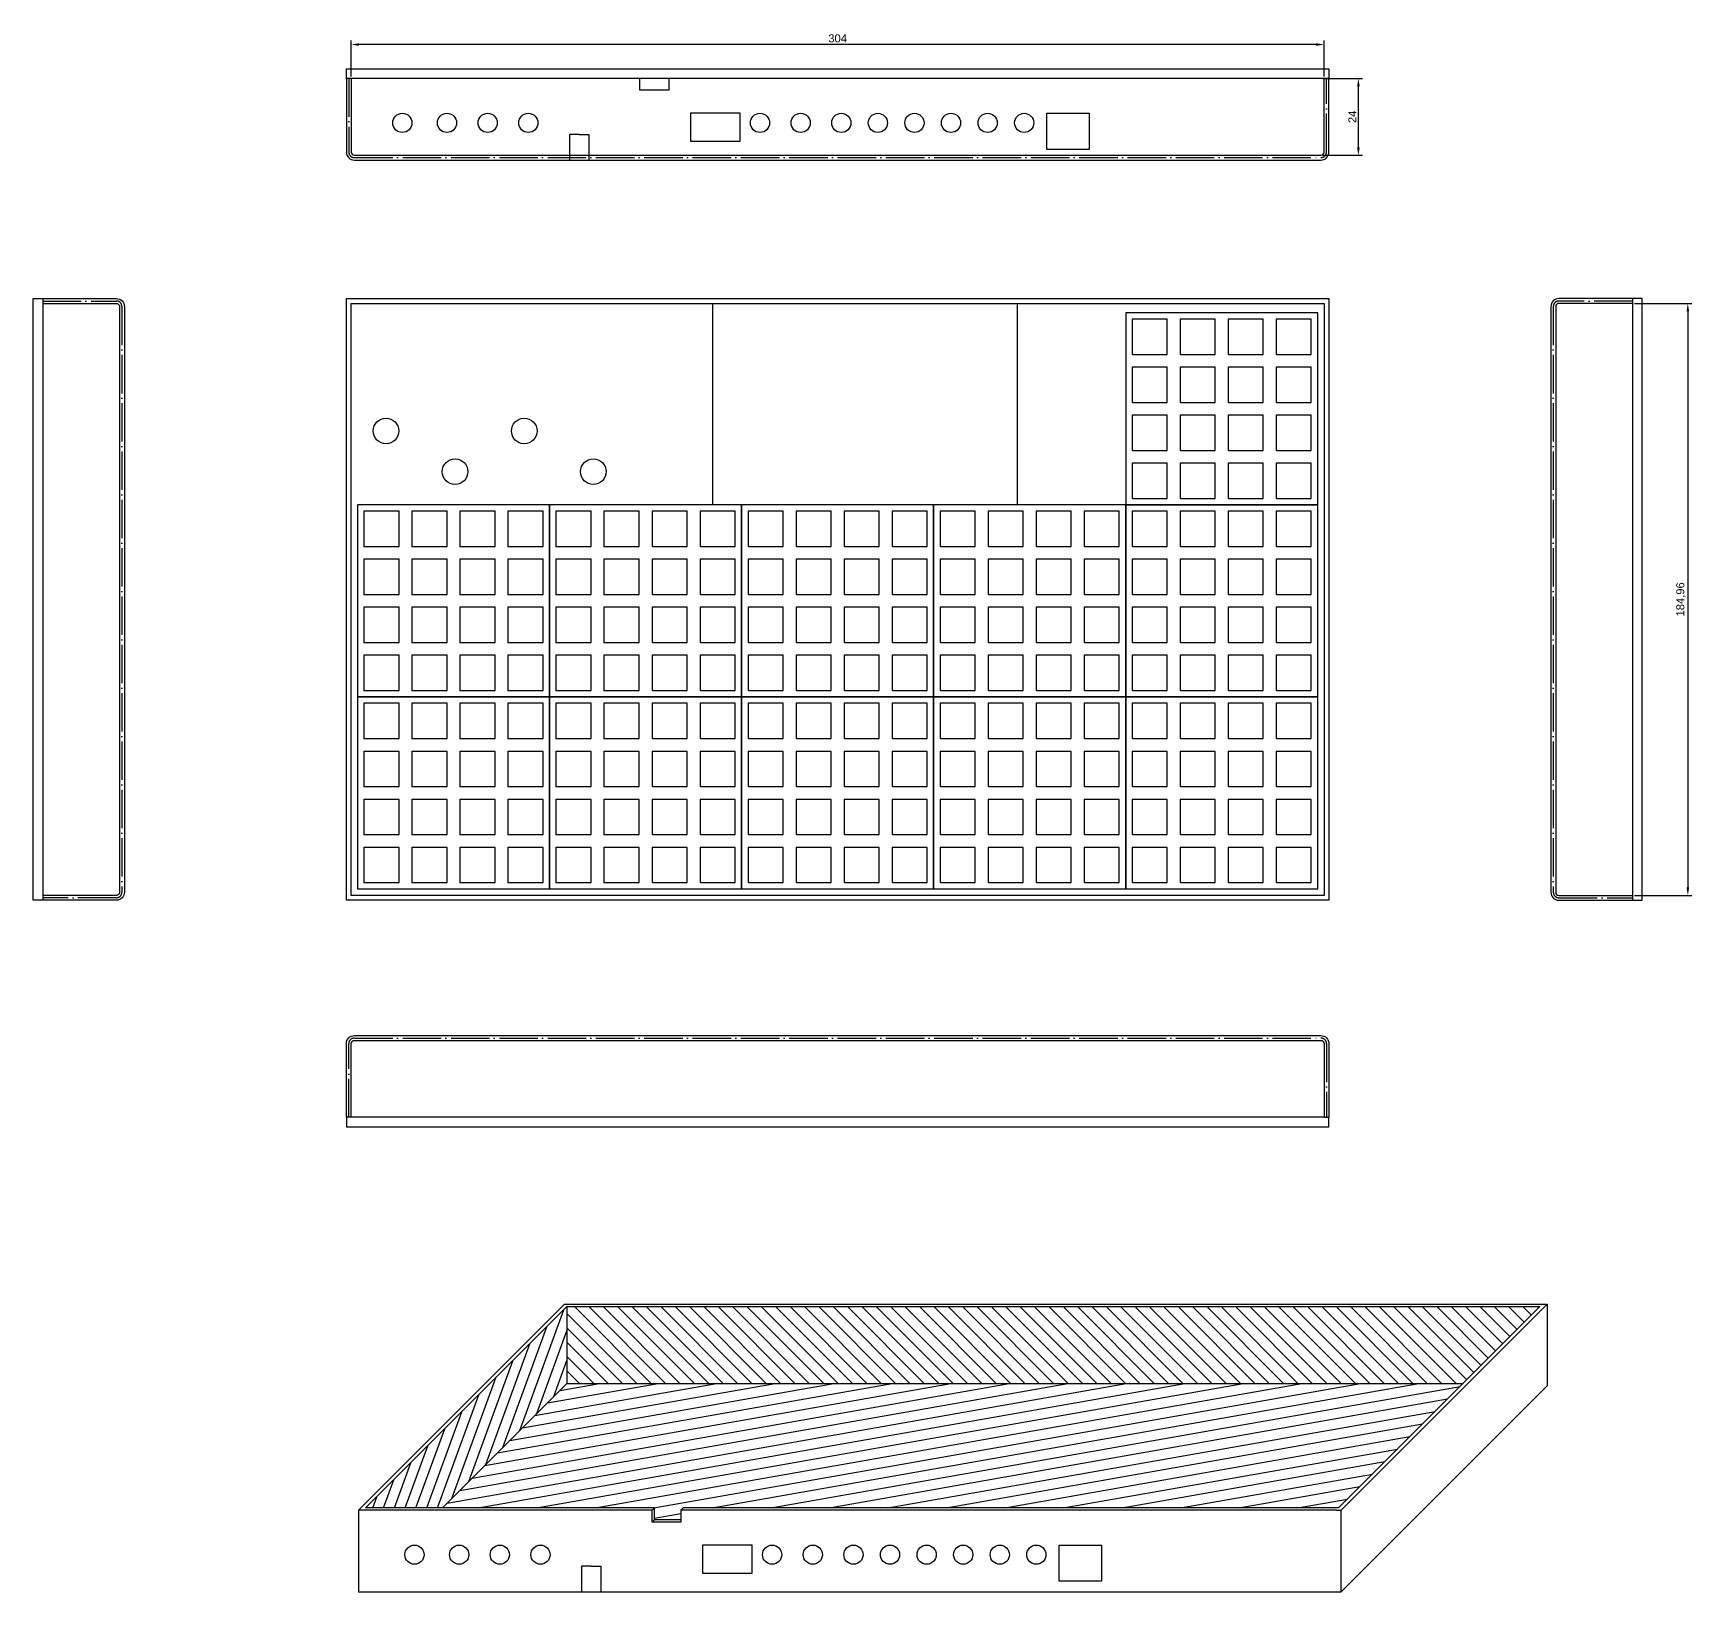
# Model space of a CAD drawing. Header units: millimetres. Extents: x -175 to 2286, y -1714 to 1134.
# Drawn here: x 1305 to 1823, y -1293 to -806 of the extents above; entities that cross this region are included whole.
import ezdxf

# ---------------------------------------------------------------- set-up
doc = ezdxf.new("R2010")
doc.units = ezdxf.units.MM
doc.linetypes.add('ACAD_ISO04W100', pattern=[30, 24, -3, 0, -3])
doc.layers.add('holz', color=42, linetype='Continuous')
doc.styles.get("Standard").update_dxf_attribs({"font": 'arial.ttf'})
doc.dimstyles.new('ISO-25', dxfattribs={"dimtxt": 2.5, "dimasz": 2.5, "dimexe": 1.25, "dimexo": 0.625, "dimtad": 1, "dimtxsty": 'Standard', "dimcen": 2.5, "dimadec": 0, "dimazin": 0, "dimtfac": 1, "dimtmove": 0, "dimatfit": 3, "dimfxl": 1, "dimarcsym": 0})

# ---------------------------------------------------------------- blocks, each defined once
blk = doc.blocks.new('*D1')
at = {"color": 0, "lineweight": -2, "transparency": 16777216}
for p, q in [((1707.51, -820.51), (1719.85, -820.51)), ((1718.6, -842.01), (1718.6, -823.01)), ((1707.51, -844.51), (1719.85, -844.51))]:
    blk.add_line(p, q, dxfattribs=at)
at = {"color": 0, "transparency": 16777216}
for points in [[(1718.19, -823.01), (1719.02, -823.01), (1718.6, -820.51)], [(1718.19, -842.01), (1719.02, -842.01), (1718.6, -844.51)]]:
    blk.add_solid(points, dxfattribs=at)
at = {"layer": 'Defpoints', "color": 0, "transparency": 16777216}
for p in [(1706.89, -820.51), (1718.6, -820.51), (1706.89, -844.51)]:
    blk.add_point(p, dxfattribs=at)
at = {"color": 0, "transparency": 16777216, "insert": (1716.72, -832.51), "char_height": 2.5, "attachment_point": 5, "rotation": 90}
blk.add_mtext('24', dxfattribs=at)
blk = doc.blocks.new('*D2')
at = {"color": 0, "lineweight": -2, "transparency": 16777216}
for p, q in [((1403.89, -819.88), (1403.89, -808.66)), ((1705.39, -809.91), (1406.39, -809.91)), ((1707.89, -819.88), (1707.89, -808.66))]:
    blk.add_line(p, q, dxfattribs=at)
at = {"color": 0, "transparency": 16777216}
for points in [[(1406.39, -809.5), (1406.39, -810.33), (1403.89, -809.91)], [(1705.39, -809.5), (1705.39, -810.33), (1707.89, -809.91)]]:
    blk.add_solid(points, dxfattribs=at)
at = {"layer": 'Defpoints', "color": 0, "transparency": 16777216}
for p in [(1403.89, -809.91), (1403.89, -820.51), (1707.89, -820.51)]:
    blk.add_point(p, dxfattribs=at)
at = {"color": 0, "transparency": 16777216, "insert": (1555.89, -808.01), "char_height": 2.5, "attachment_point": 5}
blk.add_mtext('304', dxfattribs=at)
blk = doc.blocks.new('*D3')
at = {"color": 0, "lineweight": -2, "transparency": 16777216}
for p, q in [((1804.87, -890.81), (1822.78, -890.81)), ((1821.53, -893.31), (1821.53, -1073.27)), ((1804.87, -1075.77), (1822.78, -1075.77))]:
    blk.add_line(p, q, dxfattribs=at)
at = {"color": 0, "transparency": 16777216}
for points in [[(1821.12, -893.31), (1821.95, -893.31), (1821.53, -890.81)], [(1821.12, -1073.27), (1821.95, -1073.27), (1821.53, -1075.77)]]:
    blk.add_solid(points, dxfattribs=at)
at = {"layer": 'Defpoints', "color": 0, "transparency": 16777216}
for p in [(1804.25, -890.81), (1804.25, -1075.77), (1821.53, -1075.77)]:
    blk.add_point(p, dxfattribs=at)
at = {"color": 0, "transparency": 16777216, "insert": (1819.41, -983.29), "char_height": 2.5, "attachment_point": 5, "rotation": 90}
blk.add_mtext('184,96', dxfattribs=at)

msp = doc.modelspace()

# ---------------------------------------------------------------- hatches: boundary and pattern name
h = msp.add_hatch()
h.set_pattern_fill('ANSI31', color=256, angle=25)
h.paths.add_polyline_path([(1471.329, -1228.244), (1471.329, -1204.244), (1408.396, -1267.177), (1432.396, -1267.177)])
h = msp.add_hatch()
h.set_pattern_fill('ANSI31', color=256, angle=90)
h.paths.add_polyline_path([(1775.329, -1204.244), (1471.329, -1204.244), (1471.329, -1228.244), (1751.329, -1228.244)])
h = msp.add_hatch()
h.set_pattern_fill('ANSI31', color=256, angle=145)
h.paths.add_polyline_path([(1751.329, -1228.244), (1471.329, -1228.244), (1432.396, -1267.177), (1498.622, -1267.177), (1498.622, -1270.877), (1506.915, -1270.877), (1506.915, -1267.884), (1507.622, -1267.177), (1712.396, -1267.177)])

# ---------------------------------------------------------------- linework, layer by layer
for p, q in [((1403.89, -820.509), (1402.39, -820.509)), ((1707.89, -820.509), (1709.39, -820.509)), ((1472.104, -838.009), (1472.104, -846.009)), ((1475.104, -838.009), (1472.104, -838.009)), ((1475.104, -838.009), (1478.104, -838.009)), ((1478.104, -838.009), (1478.104, -846.009)), ((1307.534, -889.306), (1307.534, -1077.266)), ((1804.245, -889.306), (1804.245, -1077.266)), ((1403.89, -1145.09), (1402.39, -1145.09)), ((1707.89, -1145.09), (1709.39, -1145.09)), ((1406.189, -1267.884), (1470.536, -1203.537)), ((1408.396, -1267.177), (1471.329, -1204.244)), ((1470.536, -1203.537), (1777.536, -1203.537)), ((1471.329, -1204.244), (1471.329, -1228.244)), ((1471.329, -1204.244), (1775.329, -1204.244)), ((1712.396, -1267.177), (1775.329, -1204.244)), ((1713.189, -1267.884), (1777.536, -1203.537)), ((1777.536, -1203.537), (1777.536, -1229.037)), ((1471.329, -1228.244), (1432.396, -1267.177)), ((1471.329, -1228.244), (1751.329, -1228.244)), ((1713.189, -1293.384), (1777.536, -1229.037)), ((1407.689, -1267.884), (1406.189, -1267.884)), ((1406.189, -1267.884), (1406.189, -1293.384)), ((1497.915, -1267.884), (1407.689, -1267.884)), ((1498.622, -1267.177), (1408.396, -1267.177)), ((1497.915, -1267.884), (1498.622, -1267.177)), ((1506.915, -1267.884), (1507.622, -1267.177)), ((1711.689, -1267.884), (1506.915, -1267.884)), ((1712.396, -1267.177), (1507.622, -1267.177)), ((1711.689, -1267.884), (1713.189, -1267.884)), ((1713.189, -1293.384), (1713.189, -1267.884)), ((1497.915, -1271.584), (1498.622, -1270.877)), ((1475.904, -1285.384), (1475.904, -1293.384)), ((1478.904, -1285.384), (1475.904, -1285.384)), ((1478.904, -1285.384), (1481.904, -1285.384)), ((1481.904, -1285.384), (1481.904, -1293.384)), ((1406.189, -1293.384), (1713.189, -1293.384))]:
    msp.add_line(p, q)
for points in [[(1402.39, -820.509), (1402.39, -843.509, 0.4142136), (1404.89, -846.009), (1706.89, -846.009, 0.4142136), (1709.39, -843.509), (1709.39, -820.509)], [(1494.115, -820.509), (1403.89, -820.509), (1403.89, -843.509, 0.4142136), (1404.89, -844.509), (1706.89, -844.509, 0.4142136), (1707.89, -843.509), (1707.89, -820.509), (1503.115, -820.509)], [(1307.534, -889.306), (1330.534, -889.306, -0.4142136), (1333.034, -891.806), (1333.034, -1074.766, -0.4142136), (1330.534, -1077.266), (1307.534, -1077.266)], [(1307.534, -890.806), (1330.534, -890.806, -0.4142136), (1331.534, -891.806), (1331.534, -1074.766, -0.4142136), (1330.534, -1075.766), (1307.534, -1075.766)], [(1804.245, -889.306), (1781.245, -889.306, 0.4142136), (1778.745, -891.806), (1778.745, -1074.766, 0.4142136), (1781.245, -1077.266), (1804.245, -1077.266)], [(1804.245, -890.806), (1781.245, -890.806, 0.4142136), (1780.245, -891.806), (1780.245, -1074.766, 0.4142136), (1781.245, -1075.766), (1804.245, -1075.766)], [(1402.39, -1145.09), (1402.39, -1122.09, -0.4142136), (1404.89, -1119.59), (1706.89, -1119.59, -0.4142136), (1709.39, -1122.09), (1709.39, -1145.09)]]:
    msp.add_lwpolyline(points, format="xyb")
at = {"linetype": 'ACAD_ISO04W100', "ltscale": 0.5}
for points in [[(1403.14, -820.509), (1403.14, -843.509, 0.4142136), (1404.89, -845.259), (1706.89, -845.259, 0.4142136), (1708.64, -843.509), (1708.64, -820.509)], [(1307.534, -890.056), (1330.534, -890.056, -0.4142136), (1332.284, -891.806), (1332.284, -1074.766, -0.4142136), (1330.534, -1076.516), (1307.534, -1076.516)], [(1804.245, -890.056), (1781.245, -890.056, 0.4142136), (1779.495, -891.806), (1779.495, -1074.766, 0.4142136), (1781.245, -1076.516), (1804.245, -1076.516)], [(1403.14, -1145.09), (1403.14, -1122.09, -0.4142136), (1404.89, -1120.34), (1706.89, -1120.34, -0.4142136), (1708.64, -1122.09), (1708.64, -1145.09)]]:
    msp.add_lwpolyline(points, format="xyb", dxfattribs=at)
for points in [[(1503.115, -820.509), (1503.115, -824.209), (1494.115, -824.209), (1494.115, -820.509)], [(1506.915, -1267.884), (1506.915, -1271.584), (1497.915, -1271.584), (1497.915, -1267.884)], [(1506.915, -1270.877), (1498.622, -1270.877), (1498.622, -1267.177)]]:
    msp.add_lwpolyline(points)
for points in [[(1525.4, -840.149), (1525.4, -831.409), (1509.9, -831.409), (1509.9, -840.149)], [(1621.286, -831.409), (1634.486, -831.409), (1634.486, -842.709), (1621.286, -842.709)], [(1402.39, -889.306), (1709.39, -889.306), (1709.39, -1077.266), (1402.39, -1077.266)], [(1403.89, -890.806), (1707.89, -890.806), (1707.89, -1075.766), (1403.89, -1075.766)], [(1516.947, -890.806), (1611.947, -890.806), (1611.947, -953.766), (1516.947, -953.766)], [(1645.89, -953.766), (1705.89, -953.766), (1705.89, -893.766), (1645.89, -893.766)], [(1647.89, -906.766), (1658.89, -906.766), (1658.89, -895.766), (1647.89, -895.766)], [(1662.89, -906.766), (1673.89, -906.766), (1673.89, -895.766), (1662.89, -895.766)], [(1677.89, -906.766), (1688.89, -906.766), (1688.89, -895.766), (1677.89, -895.766)], [(1692.89, -906.766), (1703.89, -906.766), (1703.89, -895.766), (1692.89, -895.766)], [(1647.89, -921.766), (1658.89, -921.766), (1658.89, -910.766), (1647.89, -910.766)], [(1662.89, -921.766), (1673.89, -921.766), (1673.89, -910.766), (1662.89, -910.766)], [(1677.89, -921.766), (1688.89, -921.766), (1688.89, -910.766), (1677.89, -910.766)], [(1692.89, -921.766), (1703.89, -921.766), (1703.89, -910.766), (1692.89, -910.766)], [(1647.89, -936.766), (1658.89, -936.766), (1658.89, -925.766), (1647.89, -925.766)], [(1662.89, -936.766), (1673.89, -936.766), (1673.89, -925.766), (1662.89, -925.766)], [(1677.89, -936.766), (1688.89, -936.766), (1688.89, -925.766), (1677.89, -925.766)], [(1692.89, -936.766), (1703.89, -936.766), (1703.89, -925.766), (1692.89, -925.766)], [(1647.89, -951.766), (1658.89, -951.766), (1658.89, -940.766), (1647.89, -940.766)], [(1662.89, -951.766), (1673.89, -951.766), (1673.89, -940.766), (1662.89, -940.766)], [(1677.89, -951.766), (1688.89, -951.766), (1688.89, -940.766), (1677.89, -940.766)], [(1692.89, -951.766), (1703.89, -951.766), (1703.89, -940.766), (1692.89, -940.766)], [(1405.89, -1013.766), (1465.89, -1013.766), (1465.89, -953.766), (1405.89, -953.766)], [(1407.89, -966.766), (1418.89, -966.766), (1418.89, -955.766), (1407.89, -955.766)], [(1422.89, -966.766), (1433.89, -966.766), (1433.89, -955.766), (1422.89, -955.766)], [(1437.89, -966.766), (1448.89, -966.766), (1448.89, -955.766), (1437.89, -955.766)], [(1452.89, -966.766), (1463.89, -966.766), (1463.89, -955.766), (1452.89, -955.766)], [(1465.89, -1013.766), (1525.89, -1013.766), (1525.89, -953.766), (1465.89, -953.766)], [(1467.89, -966.766), (1478.89, -966.766), (1478.89, -955.766), (1467.89, -955.766)], [(1482.89, -966.766), (1493.89, -966.766), (1493.89, -955.766), (1482.89, -955.766)], [(1497.89, -966.766), (1508.89, -966.766), (1508.89, -955.766), (1497.89, -955.766)], [(1512.89, -966.766), (1523.89, -966.766), (1523.89, -955.766), (1512.89, -955.766)], [(1525.89, -1013.766), (1585.89, -1013.766), (1585.89, -953.766), (1525.89, -953.766)], [(1527.89, -966.766), (1538.89, -966.766), (1538.89, -955.766), (1527.89, -955.766)], [(1542.89, -966.766), (1553.89, -966.766), (1553.89, -955.766), (1542.89, -955.766)], [(1557.89, -966.766), (1568.89, -966.766), (1568.89, -955.766), (1557.89, -955.766)], [(1572.89, -966.766), (1583.89, -966.766), (1583.89, -955.766), (1572.89, -955.766)], [(1585.89, -1013.766), (1645.89, -1013.766), (1645.89, -953.766), (1585.89, -953.766)], [(1587.89, -966.766), (1598.89, -966.766), (1598.89, -955.766), (1587.89, -955.766)], [(1602.89, -966.766), (1613.89, -966.766), (1613.89, -955.766), (1602.89, -955.766)], [(1617.89, -966.766), (1628.89, -966.766), (1628.89, -955.766), (1617.89, -955.766)], [(1632.89, -966.766), (1643.89, -966.766), (1643.89, -955.766), (1632.89, -955.766)], [(1645.89, -1013.766), (1705.89, -1013.766), (1705.89, -953.766), (1645.89, -953.766)], [(1647.89, -966.766), (1658.89, -966.766), (1658.89, -955.766), (1647.89, -955.766)], [(1662.89, -966.766), (1673.89, -966.766), (1673.89, -955.766), (1662.89, -955.766)], [(1677.89, -966.766), (1688.89, -966.766), (1688.89, -955.766), (1677.89, -955.766)], [(1692.89, -966.766), (1703.89, -966.766), (1703.89, -955.766), (1692.89, -955.766)], [(1407.89, -981.766), (1418.89, -981.766), (1418.89, -970.766), (1407.89, -970.766)], [(1422.89, -981.766), (1433.89, -981.766), (1433.89, -970.766), (1422.89, -970.766)], [(1437.89, -981.766), (1448.89, -981.766), (1448.89, -970.766), (1437.89, -970.766)], [(1452.89, -981.766), (1463.89, -981.766), (1463.89, -970.766), (1452.89, -970.766)], [(1467.89, -981.766), (1478.89, -981.766), (1478.89, -970.766), (1467.89, -970.766)], [(1482.89, -981.766), (1493.89, -981.766), (1493.89, -970.766), (1482.89, -970.766)], [(1497.89, -981.766), (1508.89, -981.766), (1508.89, -970.766), (1497.89, -970.766)], [(1512.89, -981.766), (1523.89, -981.766), (1523.89, -970.766), (1512.89, -970.766)], [(1527.89, -981.766), (1538.89, -981.766), (1538.89, -970.766), (1527.89, -970.766)], [(1542.89, -981.766), (1553.89, -981.766), (1553.89, -970.766), (1542.89, -970.766)], [(1557.89, -981.766), (1568.89, -981.766), (1568.89, -970.766), (1557.89, -970.766)], [(1572.89, -981.766), (1583.89, -981.766), (1583.89, -970.766), (1572.89, -970.766)], [(1587.89, -981.766), (1598.89, -981.766), (1598.89, -970.766), (1587.89, -970.766)], [(1602.89, -981.766), (1613.89, -981.766), (1613.89, -970.766), (1602.89, -970.766)], [(1617.89, -981.766), (1628.89, -981.766), (1628.89, -970.766), (1617.89, -970.766)], [(1632.89, -981.766), (1643.89, -981.766), (1643.89, -970.766), (1632.89, -970.766)], [(1647.89, -981.766), (1658.89, -981.766), (1658.89, -970.766), (1647.89, -970.766)], [(1662.89, -981.766), (1673.89, -981.766), (1673.89, -970.766), (1662.89, -970.766)], [(1677.89, -981.766), (1688.89, -981.766), (1688.89, -970.766), (1677.89, -970.766)], [(1692.89, -981.766), (1703.89, -981.766), (1703.89, -970.766), (1692.89, -970.766)], [(1407.89, -996.766), (1418.89, -996.766), (1418.89, -985.766), (1407.89, -985.766)], [(1422.89, -996.766), (1433.89, -996.766), (1433.89, -985.766), (1422.89, -985.766)], [(1437.89, -996.766), (1448.89, -996.766), (1448.89, -985.766), (1437.89, -985.766)], [(1452.89, -996.766), (1463.89, -996.766), (1463.89, -985.766), (1452.89, -985.766)], [(1467.89, -996.766), (1478.89, -996.766), (1478.89, -985.766), (1467.89, -985.766)], [(1482.89, -996.766), (1493.89, -996.766), (1493.89, -985.766), (1482.89, -985.766)], [(1497.89, -996.766), (1508.89, -996.766), (1508.89, -985.766), (1497.89, -985.766)], [(1512.89, -996.766), (1523.89, -996.766), (1523.89, -985.766), (1512.89, -985.766)], [(1527.89, -996.766), (1538.89, -996.766), (1538.89, -985.766), (1527.89, -985.766)], [(1542.89, -996.766), (1553.89, -996.766), (1553.89, -985.766), (1542.89, -985.766)], [(1557.89, -996.766), (1568.89, -996.766), (1568.89, -985.766), (1557.89, -985.766)], [(1572.89, -996.766), (1583.89, -996.766), (1583.89, -985.766), (1572.89, -985.766)], [(1587.89, -996.766), (1598.89, -996.766), (1598.89, -985.766), (1587.89, -985.766)], [(1602.89, -996.766), (1613.89, -996.766), (1613.89, -985.766), (1602.89, -985.766)], [(1617.89, -996.766), (1628.89, -996.766), (1628.89, -985.766), (1617.89, -985.766)], [(1632.89, -996.766), (1643.89, -996.766), (1643.89, -985.766), (1632.89, -985.766)], [(1647.89, -996.766), (1658.89, -996.766), (1658.89, -985.766), (1647.89, -985.766)], [(1662.89, -996.766), (1673.89, -996.766), (1673.89, -985.766), (1662.89, -985.766)], [(1677.89, -996.766), (1688.89, -996.766), (1688.89, -985.766), (1677.89, -985.766)], [(1692.89, -996.766), (1703.89, -996.766), (1703.89, -985.766), (1692.89, -985.766)], [(1407.89, -1011.766), (1418.89, -1011.766), (1418.89, -1000.766), (1407.89, -1000.766)], [(1422.89, -1011.766), (1433.89, -1011.766), (1433.89, -1000.766), (1422.89, -1000.766)], [(1437.89, -1011.766), (1448.89, -1011.766), (1448.89, -1000.766), (1437.89, -1000.766)], [(1452.89, -1011.766), (1463.89, -1011.766), (1463.89, -1000.766), (1452.89, -1000.766)], [(1467.89, -1011.766), (1478.89, -1011.766), (1478.89, -1000.766), (1467.89, -1000.766)], [(1482.89, -1011.766), (1493.89, -1011.766), (1493.89, -1000.766), (1482.89, -1000.766)], [(1497.89, -1011.766), (1508.89, -1011.766), (1508.89, -1000.766), (1497.89, -1000.766)], [(1512.89, -1011.766), (1523.89, -1011.766), (1523.89, -1000.766), (1512.89, -1000.766)], [(1527.89, -1011.766), (1538.89, -1011.766), (1538.89, -1000.766), (1527.89, -1000.766)], [(1542.89, -1011.766), (1553.89, -1011.766), (1553.89, -1000.766), (1542.89, -1000.766)], [(1557.89, -1011.766), (1568.89, -1011.766), (1568.89, -1000.766), (1557.89, -1000.766)], [(1572.89, -1011.766), (1583.89, -1011.766), (1583.89, -1000.766), (1572.89, -1000.766)], [(1587.89, -1011.766), (1598.89, -1011.766), (1598.89, -1000.766), (1587.89, -1000.766)], [(1602.89, -1011.766), (1613.89, -1011.766), (1613.89, -1000.766), (1602.89, -1000.766)], [(1617.89, -1011.766), (1628.89, -1011.766), (1628.89, -1000.766), (1617.89, -1000.766)], [(1632.89, -1011.766), (1643.89, -1011.766), (1643.89, -1000.766), (1632.89, -1000.766)], [(1647.89, -1011.766), (1658.89, -1011.766), (1658.89, -1000.766), (1647.89, -1000.766)], [(1662.89, -1011.766), (1673.89, -1011.766), (1673.89, -1000.766), (1662.89, -1000.766)], [(1677.89, -1011.766), (1688.89, -1011.766), (1688.89, -1000.766), (1677.89, -1000.766)], [(1692.89, -1011.766), (1703.89, -1011.766), (1703.89, -1000.766), (1692.89, -1000.766)], [(1405.89, -1073.766), (1465.89, -1073.766), (1465.89, -1013.766), (1405.89, -1013.766)], [(1407.89, -1026.766), (1418.89, -1026.766), (1418.89, -1015.766), (1407.89, -1015.766)], [(1422.89, -1026.766), (1433.89, -1026.766), (1433.89, -1015.766), (1422.89, -1015.766)], [(1437.89, -1026.766), (1448.89, -1026.766), (1448.89, -1015.766), (1437.89, -1015.766)], [(1452.89, -1026.766), (1463.89, -1026.766), (1463.89, -1015.766), (1452.89, -1015.766)], [(1465.89, -1073.766), (1525.89, -1073.766), (1525.89, -1013.766), (1465.89, -1013.766)], [(1467.89, -1026.766), (1478.89, -1026.766), (1478.89, -1015.766), (1467.89, -1015.766)], [(1482.89, -1026.766), (1493.89, -1026.766), (1493.89, -1015.766), (1482.89, -1015.766)], [(1497.89, -1026.766), (1508.89, -1026.766), (1508.89, -1015.766), (1497.89, -1015.766)], [(1512.89, -1026.766), (1523.89, -1026.766), (1523.89, -1015.766), (1512.89, -1015.766)], [(1525.89, -1073.766), (1585.89, -1073.766), (1585.89, -1013.766), (1525.89, -1013.766)], [(1527.89, -1026.766), (1538.89, -1026.766), (1538.89, -1015.766), (1527.89, -1015.766)], [(1542.89, -1026.766), (1553.89, -1026.766), (1553.89, -1015.766), (1542.89, -1015.766)], [(1557.89, -1026.766), (1568.89, -1026.766), (1568.89, -1015.766), (1557.89, -1015.766)], [(1572.89, -1026.766), (1583.89, -1026.766), (1583.89, -1015.766), (1572.89, -1015.766)], [(1585.89, -1073.766), (1645.89, -1073.766), (1645.89, -1013.766), (1585.89, -1013.766)], [(1587.89, -1026.766), (1598.89, -1026.766), (1598.89, -1015.766), (1587.89, -1015.766)], [(1602.89, -1026.766), (1613.89, -1026.766), (1613.89, -1015.766), (1602.89, -1015.766)], [(1617.89, -1026.766), (1628.89, -1026.766), (1628.89, -1015.766), (1617.89, -1015.766)], [(1632.89, -1026.766), (1643.89, -1026.766), (1643.89, -1015.766), (1632.89, -1015.766)], [(1645.89, -1073.766), (1705.89, -1073.766), (1705.89, -1013.766), (1645.89, -1013.766)], [(1647.89, -1026.766), (1658.89, -1026.766), (1658.89, -1015.766), (1647.89, -1015.766)], [(1662.89, -1026.766), (1673.89, -1026.766), (1673.89, -1015.766), (1662.89, -1015.766)], [(1677.89, -1026.766), (1688.89, -1026.766), (1688.89, -1015.766), (1677.89, -1015.766)], [(1692.89, -1026.766), (1703.89, -1026.766), (1703.89, -1015.766), (1692.89, -1015.766)], [(1407.89, -1041.766), (1418.89, -1041.766), (1418.89, -1030.766), (1407.89, -1030.766)], [(1422.89, -1041.766), (1433.89, -1041.766), (1433.89, -1030.766), (1422.89, -1030.766)], [(1437.89, -1041.766), (1448.89, -1041.766), (1448.89, -1030.766), (1437.89, -1030.766)], [(1452.89, -1041.766), (1463.89, -1041.766), (1463.89, -1030.766), (1452.89, -1030.766)], [(1467.89, -1041.766), (1478.89, -1041.766), (1478.89, -1030.766), (1467.89, -1030.766)], [(1482.89, -1041.766), (1493.89, -1041.766), (1493.89, -1030.766), (1482.89, -1030.766)], [(1497.89, -1041.766), (1508.89, -1041.766), (1508.89, -1030.766), (1497.89, -1030.766)], [(1512.89, -1041.766), (1523.89, -1041.766), (1523.89, -1030.766), (1512.89, -1030.766)], [(1527.89, -1041.766), (1538.89, -1041.766), (1538.89, -1030.766), (1527.89, -1030.766)], [(1542.89, -1041.766), (1553.89, -1041.766), (1553.89, -1030.766), (1542.89, -1030.766)], [(1557.89, -1041.766), (1568.89, -1041.766), (1568.89, -1030.766), (1557.89, -1030.766)], [(1572.89, -1041.766), (1583.89, -1041.766), (1583.89, -1030.766), (1572.89, -1030.766)], [(1587.89, -1041.766), (1598.89, -1041.766), (1598.89, -1030.766), (1587.89, -1030.766)], [(1602.89, -1041.766), (1613.89, -1041.766), (1613.89, -1030.766), (1602.89, -1030.766)], [(1617.89, -1041.766), (1628.89, -1041.766), (1628.89, -1030.766), (1617.89, -1030.766)], [(1632.89, -1041.766), (1643.89, -1041.766), (1643.89, -1030.766), (1632.89, -1030.766)], [(1647.89, -1041.766), (1658.89, -1041.766), (1658.89, -1030.766), (1647.89, -1030.766)], [(1662.89, -1041.766), (1673.89, -1041.766), (1673.89, -1030.766), (1662.89, -1030.766)], [(1677.89, -1041.766), (1688.89, -1041.766), (1688.89, -1030.766), (1677.89, -1030.766)], [(1692.89, -1041.766), (1703.89, -1041.766), (1703.89, -1030.766), (1692.89, -1030.766)], [(1407.89, -1056.766), (1418.89, -1056.766), (1418.89, -1045.766), (1407.89, -1045.766)], [(1422.89, -1056.766), (1433.89, -1056.766), (1433.89, -1045.766), (1422.89, -1045.766)], [(1437.89, -1056.766), (1448.89, -1056.766), (1448.89, -1045.766), (1437.89, -1045.766)], [(1452.89, -1056.766), (1463.89, -1056.766), (1463.89, -1045.766), (1452.89, -1045.766)], [(1467.89, -1056.766), (1478.89, -1056.766), (1478.89, -1045.766), (1467.89, -1045.766)], [(1482.89, -1056.766), (1493.89, -1056.766), (1493.89, -1045.766), (1482.89, -1045.766)], [(1497.89, -1056.766), (1508.89, -1056.766), (1508.89, -1045.766), (1497.89, -1045.766)], [(1512.89, -1056.766), (1523.89, -1056.766), (1523.89, -1045.766), (1512.89, -1045.766)], [(1527.89, -1056.766), (1538.89, -1056.766), (1538.89, -1045.766), (1527.89, -1045.766)], [(1542.89, -1056.766), (1553.89, -1056.766), (1553.89, -1045.766), (1542.89, -1045.766)], [(1557.89, -1056.766), (1568.89, -1056.766), (1568.89, -1045.766), (1557.89, -1045.766)], [(1572.89, -1056.766), (1583.89, -1056.766), (1583.89, -1045.766), (1572.89, -1045.766)], [(1587.89, -1056.766), (1598.89, -1056.766), (1598.89, -1045.766), (1587.89, -1045.766)], [(1602.89, -1056.766), (1613.89, -1056.766), (1613.89, -1045.766), (1602.89, -1045.766)], [(1617.89, -1056.766), (1628.89, -1056.766), (1628.89, -1045.766), (1617.89, -1045.766)], [(1632.89, -1056.766), (1643.89, -1056.766), (1643.89, -1045.766), (1632.89, -1045.766)], [(1647.89, -1056.766), (1658.89, -1056.766), (1658.89, -1045.766), (1647.89, -1045.766)], [(1662.89, -1056.766), (1673.89, -1056.766), (1673.89, -1045.766), (1662.89, -1045.766)], [(1677.89, -1056.766), (1688.89, -1056.766), (1688.89, -1045.766), (1677.89, -1045.766)], [(1692.89, -1056.766), (1703.89, -1056.766), (1703.89, -1045.766), (1692.89, -1045.766)], [(1407.89, -1071.766), (1418.89, -1071.766), (1418.89, -1060.766), (1407.89, -1060.766)], [(1422.89, -1071.766), (1433.89, -1071.766), (1433.89, -1060.766), (1422.89, -1060.766)], [(1437.89, -1071.766), (1448.89, -1071.766), (1448.89, -1060.766), (1437.89, -1060.766)], [(1452.89, -1071.766), (1463.89, -1071.766), (1463.89, -1060.766), (1452.89, -1060.766)], [(1467.89, -1071.766), (1478.89, -1071.766), (1478.89, -1060.766), (1467.89, -1060.766)], [(1482.89, -1071.766), (1493.89, -1071.766), (1493.89, -1060.766), (1482.89, -1060.766)], [(1497.89, -1071.766), (1508.89, -1071.766), (1508.89, -1060.766), (1497.89, -1060.766)], [(1512.89, -1071.766), (1523.89, -1071.766), (1523.89, -1060.766), (1512.89, -1060.766)], [(1527.89, -1071.766), (1538.89, -1071.766), (1538.89, -1060.766), (1527.89, -1060.766)], [(1542.89, -1071.766), (1553.89, -1071.766), (1553.89, -1060.766), (1542.89, -1060.766)], [(1557.89, -1071.766), (1568.89, -1071.766), (1568.89, -1060.766), (1557.89, -1060.766)], [(1572.89, -1071.766), (1583.89, -1071.766), (1583.89, -1060.766), (1572.89, -1060.766)], [(1587.89, -1071.766), (1598.89, -1071.766), (1598.89, -1060.766), (1587.89, -1060.766)], [(1602.89, -1071.766), (1613.89, -1071.766), (1613.89, -1060.766), (1602.89, -1060.766)], [(1617.89, -1071.766), (1628.89, -1071.766), (1628.89, -1060.766), (1617.89, -1060.766)], [(1632.89, -1071.766), (1643.89, -1071.766), (1643.89, -1060.766), (1632.89, -1060.766)], [(1647.89, -1071.766), (1658.89, -1071.766), (1658.89, -1060.766), (1647.89, -1060.766)], [(1662.89, -1071.766), (1673.89, -1071.766), (1673.89, -1060.766), (1662.89, -1060.766)], [(1677.89, -1071.766), (1688.89, -1071.766), (1688.89, -1060.766), (1677.89, -1060.766)], [(1692.89, -1071.766), (1703.89, -1071.766), (1703.89, -1060.766), (1692.89, -1060.766)], [(1529.199, -1287.524), (1529.199, -1278.784), (1513.699, -1278.784), (1513.699, -1287.524)], [(1625.085, -1278.784), (1638.285, -1278.784), (1638.285, -1290.084), (1625.085, -1290.084)]]:
    msp.add_lwpolyline(points, close=True)
msp.add_lwpolyline([(1404.89, -1121.09), (1706.89, -1121.09, -0.4142136), (1707.89, -1122.09), (1707.89, -1145.09), (1403.89, -1145.09), (1403.89, -1122.09, -0.4142136)], format="xyb", close=True)
for centre, radius in [((1419.87, -834.409), 3), ((1433.84, -834.409), 3), ((1446.54, -834.409), 3), ((1459.24, -834.409), 3), ((1531.63, -834.409), 3), ((1544.33, -834.409), 3), ((1557.03, -834.409), 3), ((1568.46, -834.409), 3), ((1579.89, -834.409), 3), ((1591.32, -834.409), 3), ((1602.75, -834.409), 3), ((1614.18, -834.409), 3), ((1414.779, -930.665), 4), ((1457.96, -930.665), 4), ((1436.37, -943.365), 4), ((1479.55, -943.365), 4), ((1423.669, -1281.784), 3), ((1437.639, -1281.784), 3), ((1450.339, -1281.784), 3), ((1463.039, -1281.784), 3), ((1535.429, -1281.784), 3), ((1548.129, -1281.784), 3), ((1560.829, -1281.784), 3), ((1572.259, -1281.784), 3), ((1583.689, -1281.784), 3), ((1595.119, -1281.784), 3), ((1606.549, -1281.784), 3), ((1617.979, -1281.784), 3)]:
    msp.add_circle(centre, radius)
at = {"layer": 'holz'}
for p, q in [((1304.534, -1077.266), (1304.534, -889.306)), ((1304.534, -889.306), (1307.534, -889.306)), ((1807.245, -889.306), (1804.245, -889.306)), ((1807.245, -1077.266), (1807.245, -889.306)), ((1307.534, -1077.266), (1304.534, -1077.266)), ((1804.245, -1077.266), (1807.245, -1077.266))]:
    msp.add_line(p, q, dxfattribs=at)
msp.add_lwpolyline([(1402.39, -820.509), (1402.39, -817.509), (1709.39, -817.509), (1709.39, -820.509), (1402.39, -820.509)], close=True, dxfattribs=at)
msp.add_lwpolyline([(1402.39, -1145.09), (1402.39, -1148.09), (1709.39, -1148.09), (1709.39, -1145.09)], dxfattribs=at)

# ---------------------------------------------------------------- dimensions: what is measured, and where the dimension line sits
dim = msp.add_linear_dim(base=(1403.89, -809.912), p1=(1707.89, -820.509), p2=(1403.89, -820.509), dimstyle='ISO-25')
dim.commit()
dim.dimension.update_dxf_attribs({"geometry": '*D2', "text_midpoint": (1555.89, -808.01)})
for base, p1, p2, picture, middle in [((1718.603, -820.509), (1706.89, -844.509), (1706.89, -820.509), '*D1', (1716.723, -832.509)), ((1821.535, -1075.766), (1804.245, -890.806), (1804.245, -1075.766), '*D3', (1819.408, -983.286))]:
    dim = msp.add_linear_dim(base=base, p1=p1, p2=p2, angle=90, dimstyle='ISO-25')
    dim.commit()
    dim.dimension.update_dxf_attribs({"geometry": picture, "text_midpoint": middle})

doc.saveas('drawing.dxf')
